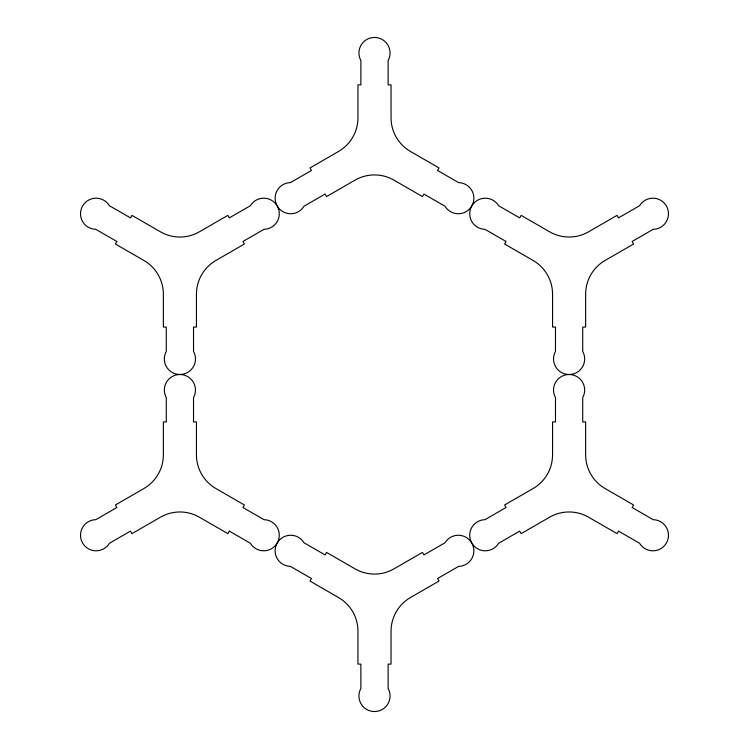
<?xml version="1.0" encoding="UTF-8"?>
<svg xmlns="http://www.w3.org/2000/svg" width="749" height="749" viewBox="0 0 749 749"><rect width="100%" height="100%" fill="white"/><g stroke="black" fill="none" stroke-linecap="round" stroke-linejoin="round"><path stroke-width="1.12" d="M116.872 241.487L115.412 244.015L143.902 260.465A38.92 38.92 0 0 1 163.366 294.17L163.366 327.07L166.278 327.07L166.278 351.393A15.57 15.57 0 0 0 179.9 374.5A15.57 15.57 0 0 1 193.523 397.607L193.523 421.93L196.444 421.93L196.444 454.83A38.92 38.92 0 0 0 215.909 488.535L244.399 504.985L242.938 507.513L264.004 519.675A15.57 15.57 0 0 1 277.205 543.025A15.57 15.57 0 0 0 290.397 566.375L311.462 578.537L310.002 581.065L338.501 597.515A38.92 38.92 0 0 1 357.956 631.22L357.956 664.12L360.878 664.12L360.878 688.443A15.57 15.57 0 0 0 374.5 711.55A15.57 15.57 0 0 0 388.122 688.443L388.122 664.12L391.044 664.12L391.044 631.22A38.92 38.92 0 0 1 410.499 597.515L438.998 581.065L437.538 578.537L458.603 566.375A15.57 15.57 0 0 0 471.795 543.025A15.57 15.57 0 0 1 484.996 519.675L506.062 507.513L504.601 504.985L533.091 488.535A38.92 38.92 0 0 0 552.556 454.83L552.556 421.93L555.477 421.93L555.477 397.607A15.57 15.57 0 0 1 569.1 374.5A15.57 15.57 0 0 0 582.722 351.393L582.722 327.07L585.634 327.07L585.634 294.17A38.92 38.92 0 0 1 605.098 260.465L633.588 244.015L632.128 241.487L653.194 229.325A15.57 15.57 0 0 0 666.395 205.975A15.57 15.57 0 0 0 639.571 205.732L618.505 217.893L617.045 215.366L588.555 231.816A38.92 38.92 0 0 1 549.635 231.816L521.145 215.366L519.684 217.893L498.619 205.732A15.57 15.57 0 0 0 471.795 205.975A15.57 15.57 0 0 1 444.981 206.218L423.915 194.057L422.455 196.584L393.955 180.135A38.92 38.92 0 0 0 355.045 180.135L326.545 196.584L325.085 194.057L304.019 206.218A15.57 15.57 0 0 1 277.205 205.975A15.57 15.57 0 0 0 250.381 205.732L229.316 217.893L227.855 215.366L199.365 231.816A38.92 38.92 0 0 1 160.445 231.816L131.955 215.366L130.495 217.893L109.429 205.732A15.57 15.57 0 0 0 82.605 205.975A15.57 15.57 0 0 0 95.806 229.325L116.872 241.487M229.316 531.107L227.855 533.634L199.365 517.184A38.92 38.92 0 0 0 160.445 517.184L131.955 533.634L130.495 531.107L109.429 543.268A15.57 15.57 0 0 1 82.605 543.025A15.57 15.57 0 0 1 95.806 519.675L116.872 507.513L115.412 504.985L143.902 488.535A38.92 38.92 0 0 0 163.366 454.83L163.366 421.93L166.278 421.93L166.278 397.607A15.57 15.57 0 0 1 179.9 374.5A15.57 15.57 0 0 0 193.523 351.393L193.523 327.07L196.444 327.07L196.444 294.17A38.92 38.92 0 0 1 215.909 260.465L244.399 244.015L242.938 241.487L264.004 229.325A15.57 15.57 0 0 0 277.205 205.975A15.57 15.57 0 0 1 290.397 182.625L311.462 170.463L310.002 167.935L338.501 151.485A38.92 38.92 0 0 0 357.956 117.78L357.956 84.88L360.878 84.88L360.878 60.557A15.57 15.57 0 0 1 374.5 37.45A15.57 15.57 0 0 1 388.122 60.557L388.122 84.88L391.044 84.88L391.044 117.78A38.92 38.92 0 0 0 410.499 151.485L438.998 167.935L437.538 170.463L458.603 182.625A15.57 15.57 0 0 1 471.795 205.975A15.57 15.57 0 0 0 484.996 229.325L506.062 241.487L504.601 244.015L533.091 260.465A38.92 38.92 0 0 1 552.556 294.17L552.556 327.07L555.477 327.07L555.477 351.393A15.57 15.57 0 0 0 569.1 374.5A15.57 15.57 0 0 1 582.722 397.607L582.722 421.93L585.634 421.93L585.634 454.83A38.92 38.92 0 0 0 605.098 488.535L633.588 504.985L632.128 507.513L653.194 519.675A15.57 15.57 0 0 1 666.395 543.025A15.57 15.57 0 0 1 639.571 543.268L618.505 531.107L617.045 533.634L588.555 517.184A38.92 38.92 0 0 0 549.635 517.184L521.145 533.634L519.684 531.107L498.619 543.268A15.57 15.57 0 0 1 471.795 543.025A15.57 15.57 0 0 0 444.981 542.782L423.915 554.943L422.455 552.416L393.955 568.865A38.92 38.92 0 0 1 355.045 568.865L326.545 552.416L325.085 554.943L304.019 542.782A15.57 15.57 0 0 0 277.205 543.025A15.57 15.57 0 0 1 250.381 543.268L229.316 531.107"/></g></svg>
